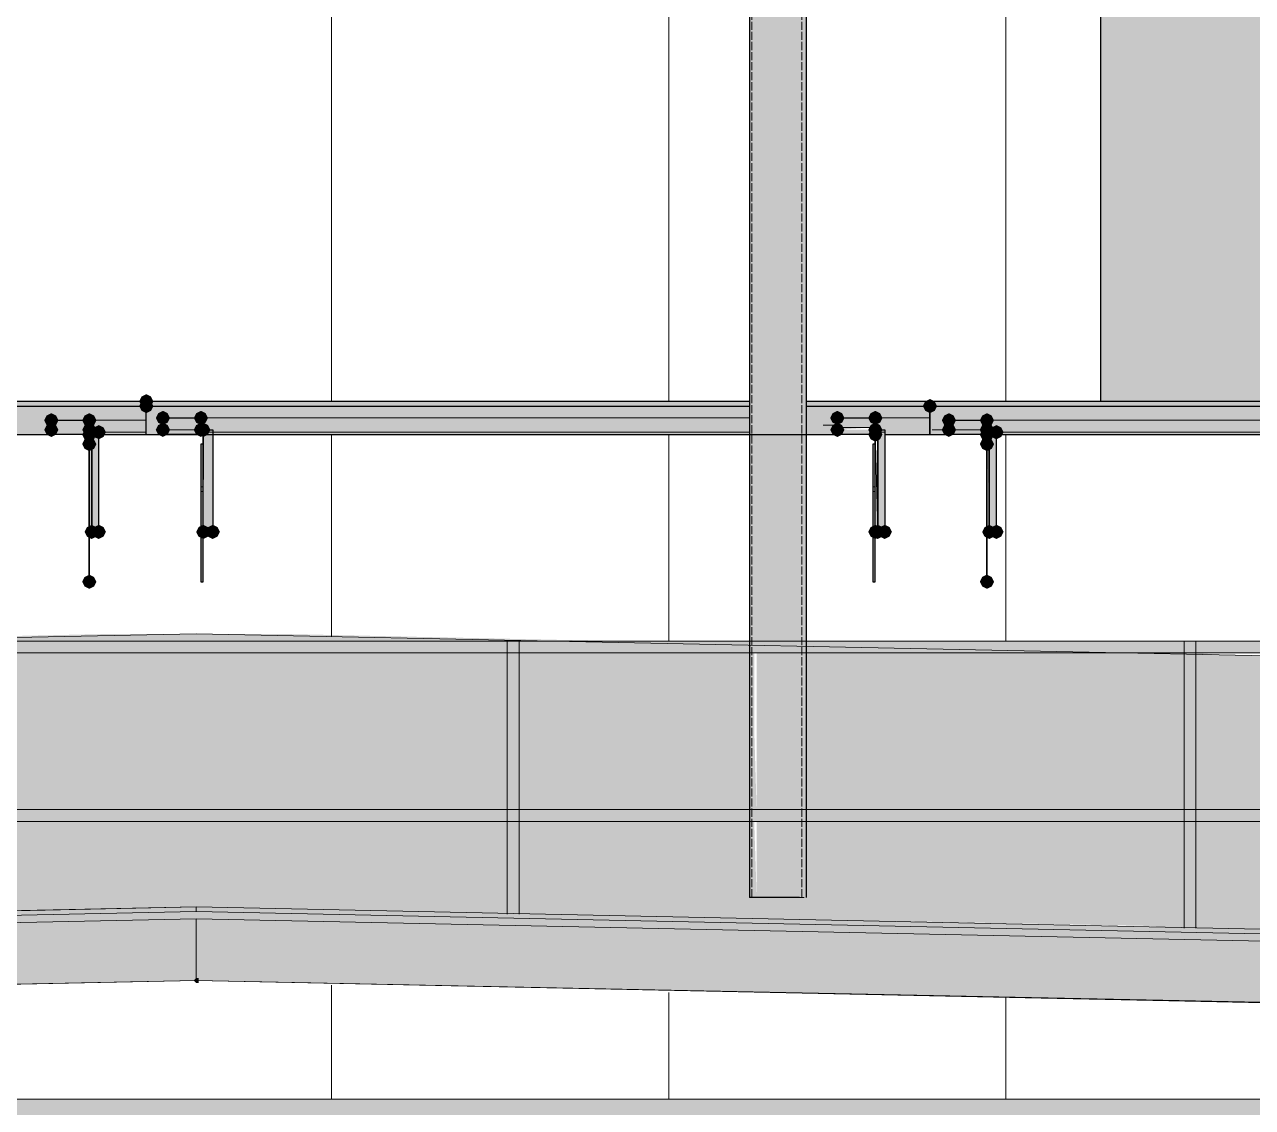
# Model space of a CAD drawing. Header units: millimetres. Extents: x -11345 to 411485, y -9810 to 73012.
# Drawn here: x 360341 to 362530, y 44452 to 46383 of the extents above; entities that cross this region are included whole.
import ezdxf

# ---------------------------------------------------------------- set-up
doc = ezdxf.new("R2010")
doc.units = ezdxf.units.MM
doc.linetypes.add('PDF_IMPORT', pattern=[1, 0.8, -0.2])
for name, color, linetype, true_color in [('PDF _Антураж', 7, 'Continuous', 0xb7c0ca), ('PDF _Крыша', 9, 'Continuous', 0x808080), ('PDF _Несущие колонны', 7, 'Continuous', 0x787878), ('PDF _Обобщенные модели', 7, 'Continuous', 0xb5bcbf), ('PDF _Ограждение', 7, 'Continuous', 0x7f7f7f)]:
    doc.layers.add(name, color=color, linetype=linetype, true_color=true_color)
for name, color, linetype in [('PDF _Крыша штриховка', 7, 'Continuous'), ('PDF _Линии', 7, 'Continuous'), ('PDF _Стены наружные', 7, 'Continuous')]:
    doc.layers.add(name, color=color, linetype=linetype)

msp = doc.modelspace()

# ---------------------------------------------------------------- hatches: boundary and pattern name
at = {"layer": 'PDF _Антураж', "transparency": 33554687}
h = msp.add_hatch(color=256, dxfattribs=at)
h.paths.add_polyline_path([(374489.17319, 44962.11501), (374489.17319, 44780.09436), (374645.79561, 44784.3274), (375678.65697, 44805.49259), (375678.65697, 44962.11501)])
h.paths.add_polyline_path([(375108.0434, 44447.37755), (375111.42983, 44437.21826), (375119.8959, 44411.82003), (375128.36198, 44411.82003), (375200.32363, 44437.21826), (375179.15844, 44500.71383), (375162.22629, 44551.51029), (375154.10641, 44579.92987), (375154.17907, 44579.95479), (375179.15844, 44509.17991), (375179.15844, 44500.71383), (375200.32363, 44441.4513), (375200.32363, 44437.21826), (375208.78971, 44441.4513), (375390.81036, 44500.71383), (375403.50947, 44504.94687), (375573.80326, 44563.77563), (375619.39443, 44559.97637), (375818.34723, 44564.20941), (375903.008, 44564.20941), (379196.31183, 44610.77283), (379196.31183, 44636.17106), (379217.47702, 44640.4041), (379217.47702, 44610.77283), (379462.99325, 44615.00587), (379547.65402, 44615.00587), (380402.72776, 44627.70498), (380402.72776, 44750.46309), (380144.51242, 44746.23006), (375936.87231, 44686.96752), (375903.008, 44675.67942), (375938.34467, 44687.7037), (375936.87231, 44686.96752), (376072.32953, 44691.20056), (376935.86936, 44703.89967), (380492.6003, 44752.22482), (380423.89295, 44750.46309), (380423.89295, 44627.70498), (380669.40918, 44631.93802), (380754.06995, 44631.93802), (381609.14369, 44644.63714), (381609.14369, 44890.15336), (380423.89295, 44890.15336), (380423.89295, 44771.62829), (380864.12894, 44780.09436), (381100.35313, 44782.77873), (380423.89295, 44771.62829), (380423.89295, 44767.39525), (380402.72776, 44767.39525), (380402.72776, 44771.62829), (380186.84281, 44767.39525), (376000.36788, 44708.13271), (375992.87866, 44706.26041), (376804.64517, 44982.48651), (376804.64517, 44907.08551), (377989.8959, 44907.08551), (377989.8959, 45042.54274), (376995.13189, 45025.61059), (376931.63632, 45025.61059), (376965.50062, 45038.3097), (376965.50062, 45042.54274), (376952.80151, 45038.3097), (376918.9372, 45025.61059), (376905.39148, 45022.22416), (376914.70416, 45025.61059), (376804.64517, 45025.61059), (376804.64517, 44988.24814), (376172.92644, 44773.2883), (376512.56552, 44890.15336), (376406.73956, 44890.15336), (376055.39738, 44754.69613), (375936.87231, 44708.13271), (375981.44879, 44708.13271), (375981.38094, 44708.10962), (375724.42669, 44705.2225), (375750.61862, 44708.13271), (375763.31773, 44712.36575), (375742.15254, 44771.62829), (375742.15254, 44784.3274), (375746.38558, 44784.3274), (375780.24989, 44797.02652), (375801.41508, 44805.49259), (375814.11419, 44809.72563), (376021.53307, 44890.15336), (375763.31773, 44890.15336), (375763.31773, 44907.08551), (376072.32953, 44907.08551), (376093.49472, 44915.55159), (376368.64222, 45021.37755), (376783.47997, 45177.99997), (376783.47997, 45186.46604), (375763.31773, 45186.46604), (375763.31773, 45207.63124), (376863.9077, 45207.63124), (376876.60682, 45216.09731), (376885.07289, 45216.09731), (377041.69531, 45275.35985), (377041.69531, 45296.52504), (377045.92835, 45321.92327), (375924.17319, 45296.52504), (375771.78381, 45296.52504), (375771.78381, 45216.09731), (375725.22039, 45216.09731), (375716.75431, 45207.63124), (375712.52127, 45203.3982), (375712.52127, 44983.2802), (375754.85166, 44983.2802), (375754.85166, 45021.37755), (375771.78381, 45021.37755), (375771.78381, 44915.55159), (375712.52127, 44915.55159), (375712.52127, 44705.08873), (375691.35608, 44704.85092), (375691.35608, 44797.02652), (375107.19679, 44784.3274), (375086.6541, 44784.3274), (375691.35608, 44797.02652), (375691.35608, 44805.49259), (375352.71301, 44797.02652), (370256.84035, 44690.79741), (370852.99325, 44703.89967), (370852.99325, 44962.11501), (369832.83101, 44962.11501), (369832.83101, 44843.58994), (369731.23809, 44843.58994), (369731.23809, 44962.11501), (369663.50947, 44962.11501), (369663.50947, 44686.96752), (369646.57732, 44686.96752), (369646.57732, 44962.11501), (368457.09354, 44962.11501), (368457.09354, 44686.96752), (368440.16139, 44686.96752), (368440.16139, 44962.11501), (367817.90475, 44962.11501), (367817.90475, 44847.82298), (367813.67172, 44843.58994), (367716.31183, 44843.58994), (367712.07879, 44847.82298), (367712.07879, 44962.11501), (367250.67761, 44962.11501), (367250.67761, 44686.96752), (367233.74546, 44686.96752), (367233.74546, 44962.11501), (366044.26169, 44962.11501), (366044.26169, 44696.58484), (361201.66582, 44797.89438), (361201.66582, 44962.11501), (360016.41508, 44962.11501), (360016.41508, 44797.02652), (360059.65254, 44797.02652), (358905.52933, 44772.87446), (359140.17614, 44780.09436), (359995.24989, 44797.02652), (359995.24989, 44962.11501), (359610.0434, 44962.11501), (359610.0434, 44830.89082), (359605.81036, 44826.65779), (359508.45048, 44826.65779), (359508.45048, 44962.11501), (358809.99915, 44962.11501), (358809.99915, 44771.62829), (358845.97997, 44771.62829), (358014.87811, 44754.23602), (358788.83396, 44771.62829), (358788.83396, 44962.11501), (357887.19679, 44962.11501), (357887.19679, 44830.89082), (357882.96375, 44826.65779), (357785.60387, 44826.65779), (357785.60387, 44962.11501), (357612.0493, 44962.11501), (357612.0493, 44746.23006), (357632.30741, 44746.23006), (357430.02865, 44741.99702), (357430.02865, 44733.53094), (357493.52422, 44737.76398), (357781.37083, 44741.99702), (359329.54379, 44774.01241), (357430.02865, 44733.53094), (357430.02865, 44720.83183), (358014.18794, 44733.53094), (358033.23661, 44733.53094), (357430.02865, 44720.83183), (357430.02865, 44610.77283), (357980.32363, 44623.47194), (358556.27805, 44635.35672), (357430.02865, 44610.77283), (357544.32068, 44610.77283), (360647.13779, 44678.50144), (362894.88115, 44631.93802), (362963.87753, 44630.54133), (368008.39148, 44526.11206), (368122.68351, 44521.87902), (368122.68351, 44530.3451), (368126.91655, 44530.3451), (368148.08174, 44488.01472), (368152.31478, 44479.54864), (368177.71301, 44428.75218), (368181.94605, 44411.82003), (368190.41213, 44403.35395), (368198.8782, 44394.88787), (368224.27643, 44382.18876), (368232.74251, 44382.18876), (368228.50947, 44394.88787), (368228.50947, 44403.35395), (368249.67466, 44382.18876), (368266.60682, 44373.72268), (368300.47113, 44373.72268), (368317.40328, 44382.18876), (368338.56847, 44403.35395), (368342.80151, 44411.82003), (368347.03455, 44416.05307), (368351.26759, 44420.2861), (368368.19974, 44462.61649), (368372.43278, 44471.08256), (368372.43278, 44488.01472), (368393.59797, 44488.01472), (368385.13189, 44475.3156), (368385.13189, 44466.84953), (368380.89885, 44462.61649), (368380.89885, 44407.58699), (368385.13189, 44411.82003), (368410.53012, 44466.84953), (368414.76316, 44475.3156), (368418.9962, 44488.01472), (368440.16139, 44530.3451), (368448.62747, 44530.3451), (368448.62747, 44521.87902), (368469.79266, 44521.87902), (368562.9195, 44526.11206), (368946.76823, 44534.01906), (368981.9903, 44534.57814), (370169.74006, 44559.21136), (374913.68646, 44656.9331), (375348.25481, 44665.71226), (375284.9844, 44640.4041), (375259.58617, 44631.93802), (375251.12009, 44631.93802), (375246.88705, 44627.70498), (375115.66287, 44576.90852), (375090.26464, 44568.44245), (375047.93425, 44551.51029), (375035.23514, 44547.27725), (375060.63337, 44488.01472), (375064.86641, 44475.3156), (375086.0316, 44420.2861), (375086.0316, 44488.01472), (375090.26464, 44475.3156), (375098.73071, 44458.38345), (375102.96375, 44449.91737)])
h.paths.add_polyline_path([(381278.9667, 44644.63714), (380533.63504, 44633.56785), (380546.65107, 44636.17106), (381352.08902, 44645.79781)], flags=0)
h.paths.add_polyline_path([(360647.13779, 44788.56044), (366085.16075, 44674.14659), (365874.94015, 44678.50144)], flags=0)
h.paths.add_polyline_path([(368331.91655, 44511.59879), (368347.03455, 44517.64599), (368351.26759, 44517.64599), (368342.80151, 44513.41295)], flags=0)
h.paths.add_polyline_path([(368304.70416, 44509.17991), (368321.63632, 44513.41295), (368325.86936, 44514.25955), (368313.17024, 44509.17991), (368317.40328, 44509.17991), (368303.85756, 44507.48669), (368308.9372, 44509.17991)], flags=0)
h.paths.add_polyline_path([(381277.82264, 44778.83589), (380622.84576, 44767.39525), (380110.9481, 44760.39574), (380605.9136, 44767.39525), (380842.96375, 44771.62829)], flags=0)
h.paths.add_polyline_path([(375428.9077, 44689.08404), (375425.71133, 44693.8786), (375426.08568, 44694.02258), (375428.9077, 44691.20056)], flags=0)
h.paths.add_polyline_path([(375441.60682, 44699.66663), (375439.18794, 44699.06191), (375441.60682, 44699.99225)], flags=0)
h.paths.add_polyline_path([(375608.03206, 44694.09685), (375610.92835, 44691.20056), (375610.92835, 44686.96752), (375615.16139, 44682.73448), (375628.49546, 44638.28758)], flags=0)
h.paths.add_polyline_path([(375301.91655, 44631.93802), (375323.08174, 44640.4041), (375402.5688, 44670.97604), (375340.0139, 44644.63714), (375335.78086, 44644.63714)], flags=0)
h.paths.add_polyline_path([(369204.49749, 44647.20812), (375653.25874, 44784.3274), (375657.49177, 44784.3274), (375641.02996, 44778.21301), (375653.25874, 44784.3274), (375196.09059, 44771.62829), (370124.91065, 44665.80233)], flags=0)
h.paths.add_polyline_path([(375386.57732, 44504.94687), (375395.0434, 44509.17991), (375398.83085, 44509.17991)], flags=0)
h.paths.add_polyline_path([(375620.60387, 44648.26545), (375610.92835, 44670.03537), (375603.30888, 44695.4336)], flags=0)
h.paths.add_polyline_path([(375793.71864, 44644.25231), (375682.89, 44606.53979), (375670.19089, 44602.30675), (375657.49177, 44598.07371)], flags=0)
h.paths.add_polyline_path([(375541.78873, 44558.56536), (375640.55962, 44593.84068), (375636.32658, 44589.60764), (375619.39443, 44585.3746)], flags=0)
h.paths.add_polyline_path([(375792.58091, 44638.10353), (375788.71596, 44636.17106), (375729.45343, 44615.00587), (375577.25646, 44564.27354), (375575.15648, 44564.24311), (375636.32658, 44585.3746), (375644.79266, 44589.60764), (375653.25874, 44593.84068), (375657.49177, 44593.84068), (375687.12304, 44602.30675), (375699.82216, 44606.53979)], flags=0)
h.paths.add_polyline_path([(368512.12304, 44648.87017), (368838.067, 44653.10321), (369545.23491, 44667.95418), (368448.62747, 44644.63714)], flags=0)
h.paths.add_polyline_path([(375513.56847, 44699.66663), (375522.03455, 44703.89967), (375598.22924, 44729.2979), (375606.69531, 44703.89967), (375606.69531, 44699.66663), (375776.01685, 44699.66663), (375607.53423, 44695.45457), (375598.22924, 44720.83183), (375598.22924, 44729.2979), (375581.29708, 44720.83183), (375585.53012, 44716.59879), (375585.53012, 44709.44641), (375585.13737, 44709.31098), (375581.29708, 44720.83183), (375538.9667, 44708.13271)], flags=0)
h.paths.add_polyline_path([(375352.71301, 44627.70498), (375352.71301, 44631.93802), (375365.41213, 44593.84068), (375367.22629, 44587.79348)], flags=0)
h.paths.add_polyline_path([(375437.37378, 44682.73448), (375425.27938, 44679.71088), (375433.14074, 44682.73448)], flags=0)
h.paths.add_polyline_path([(369463.93417, 44674.2684), (368448.62747, 44653.10321), (369456.09059, 44674.2684)], flags=0)
h.paths.add_polyline_path([(375955.24549, 44699.21631), (375962.11376, 44703.79515), (375966.50357, 44703.89967), (375975.94651, 44706.26041)], flags=0)
h.paths.add_polyline_path([(368444.39443, 44543.04422), (368448.62747, 44547.27725), (368440.16139, 44534.57814)], flags=0)
h.paths.add_polyline_path([(375441.60682, 44686.96752), (375437.37378, 44691.20056), (375437.37378, 44695.4336), (375441.60682, 44686.96752), (375445.83986, 44678.50144), (375450.07289, 44678.50144), (375492.40328, 44695.4336), (375496.63632, 44699.66663), (375496.63632, 44695.4336), (375500.86936, 44695.4336), (375450.07289, 44678.50144), (375399.27643, 44661.56929), (375445.83986, 44678.50144), (375441.60682, 44682.73448)], flags=0)
h.paths.add_polyline_path([(375928.40623, 44691.20056), (375936.36937, 44692.79319), (375921.41251, 44687.7037)], flags=0)
h.paths.add_polyline_path([(376825.81036, 44995.97932), (376838.94737, 44999.92042), (376816.95051, 44992.43538)], flags=0)
h.paths.add_polyline_path([(366189.4733, 44685.31111), (367729.01095, 44653.10321), (367991.13371, 44647.40489)], flags=0)
h.paths.add_polyline_path([(367616.83543, 44663.68581), (367110.98735, 44674.2684), (367115.22039, 44674.2684)], flags=0)
h.paths.add_polyline_path([(375725.22039, 44805.49259), (375725.22039, 44809.72563), (375729.45343, 44805.49259)], flags=0)
h.paths.add_polyline_path([(368249.67466, 44509.17991), (368236.97555, 44513.41295), (368220.0434, 44517.64599), (368224.27643, 44517.64599), (368245.44163, 44513.41295), (368253.9077, 44509.17991), (368258.14074, 44508.12165)], flags=0)
h.paths.add_polyline_path([(360257.69826, 44801.25955), (360647.13779, 44809.72563), (360261.9313, 44801.25955), (360208.49918, 44800.14139)], flags=0)
h.paths.add_polyline_path([(368215.81036, 44416.05307), (368211.57732, 44411.82003), (368203.11124, 44416.05307), (368203.11124, 44420.2861), (368198.8782, 44420.2861), (368198.8782, 44424.51914), (368194.64517, 44420.2861), (368190.41213, 44420.2861), (368194.64517, 44437.21826), (368190.41213, 44454.15041), (368186.17909, 44466.84953), (368186.17909, 44471.08256), (368181.94605, 44479.54864), (368181.94605, 44488.01472), (368194.64517, 44488.01472), (368198.8782, 44471.08256), (368198.8782, 44462.61649), (368215.81036, 44420.2861)], flags=0)
h.paths.add_polyline_path([(357430.02865, 45233.02947), (357430.02865, 44741.99702), (357590.8841, 44746.23006), (357590.8841, 45233.02947)])
h.paths.add_polyline_path([(368122.68351, 44521.87902), (367999.9254, 44526.11206), (368114.21744, 44521.87902)])
h.paths.add_polyline_path([(379217.47702, 44754.69613), (379242.87525, 44754.69613), (380402.72776, 44771.62829), (380402.72776, 44890.15336), (379217.47702, 44890.15336)])
for color, points in [(256, [(360799.52717, 45296.52504), (360494.74841, 45296.52504), (359902.12304, 45283.82593), (361392.15254, 45283.82593)]), (256, [(361201.66582, 45262.66073), (360016.41508, 45262.66073), (360016.41508, 44983.2802), (361201.66582, 44983.2802)]), (256, [(361633.43573, 45262.66073), (361222.83101, 45262.66073), (361222.83101, 44983.2802), (361633.43573, 44983.2802)]), (256, [(362408.08174, 45262.66073), (361735.02865, 45262.66073), (361735.02865, 44983.2802), (362408.08174, 44983.2802)]), (256, [(362484.27643, 45258.4277), (362429.24694, 45262.66073), (362429.24694, 44983.2802), (363614.49767, 44983.2802), (363614.49767, 45237.2625), (362742.49177, 45254.19466), (362695.92835, 45254.19466), (362695.92835, 45148.3687), (362678.9962, 45148.3687), (362678.9962, 45063.70793), (362674.76316, 45063.70793), (362674.76316, 45254.19466)]), (256, [(362408.08174, 44962.11501), (361735.02865, 44962.11501), (361735.02865, 44830.89082), (361730.79561, 44826.65779), (361633.43573, 44826.65779), (361633.43573, 44962.11501), (361222.83101, 44962.11501), (361222.83101, 44797.02652), (362340.35313, 44775.86132), (362408.08174, 44771.62829)]), (256, [(363614.49767, 44962.11501), (362429.24694, 44962.11501), (362429.24694, 44771.62829), (363504.43868, 44750.46309), (363614.49767, 44746.23006)]), (7, [(360651.37083, 44678.50144), (360651.37083, 44682.73448), (360647.13779, 44682.73448), (360642.90475, 44678.50144), (360647.13779, 44674.2684), (360651.37083, 44674.2684)]), (7, [(360651.37083, 44678.50144), (360651.37083, 44682.73448), (360647.13779, 44682.73448), (360642.90475, 44678.50144), (360647.13779, 44674.2684), (360651.37083, 44674.2684)])]:
    msp.add_hatch(color=color, dxfattribs=at).paths.add_polyline_path(points)
at = {"layer": 'PDF _Крыша', "transparency": 33554559}
msp.add_hatch(color=256, dxfattribs=at).paths.add_polyline_path([(368156.54782, 44466.84953), (357430.02865, 44466.84953), (357430.02865, 44386.4218), (368198.8782, 44386.4218), (368190.41213, 44399.12091), (368181.94605, 44411.82003)])
at = {"layer": 'PDF _Линии', "transparency": 33554559}
for points in [[(360570.9431, 45711.3628), (360566.71006, 45719.82888), (360558.24399, 45724.06191), (360549.77791, 45719.82888), (360545.54487, 45711.3628), (360549.77791, 45702.89672), (360558.24399, 45698.66368), (360566.71006, 45702.89672)], [(360570.9431, 45702.89672), (360566.71006, 45711.3628), (360558.24399, 45715.59584), (360549.77791, 45711.3628), (360545.54487, 45702.89672), (360549.77791, 45694.43065), (360558.24399, 45690.19761), (360566.71006, 45694.43065)], [(361967.84576, 45702.89672), (361963.61272, 45711.3628), (361955.14664, 45715.59584), (361946.68056, 45711.3628), (361942.44753, 45702.89672), (361946.68056, 45694.43065), (361955.14664, 45690.19761), (361963.61272, 45694.43065)], [(361967.84576, 45702.89672), (361963.61272, 45711.3628), (361955.14664, 45715.59584), (361946.68056, 45711.3628), (361942.44753, 45702.89672), (361946.68056, 45694.43065), (361955.14664, 45690.19761), (361963.61272, 45694.43065)], [(360401.62157, 45677.49849), (360397.38853, 45685.96457), (360388.92245, 45690.19761), (360380.45638, 45685.96457), (360376.22334, 45677.49849), (360380.45638, 45669.03242), (360388.92245, 45664.79938), (360397.38853, 45669.03242)], [(360469.35018, 45677.49849), (360465.11714, 45685.96457), (360456.65107, 45690.19761), (360448.18499, 45685.96457), (360443.95195, 45677.49849), (360448.18499, 45669.03242), (360456.65107, 45664.79938), (360465.11714, 45669.03242)], [(360600.57437, 45681.73153), (360596.34133, 45690.19761), (360587.87525, 45694.43065), (360579.40918, 45690.19761), (360575.17614, 45681.73153), (360579.40918, 45673.26545), (360587.87525, 45669.03242), (360596.34133, 45673.26545)], [(360668.30298, 45681.73153), (360664.06995, 45690.19761), (360655.60387, 45694.43065), (360647.13779, 45690.19761), (360642.90475, 45681.73153), (360647.13779, 45673.26545), (360655.60387, 45669.03242), (360664.06995, 45673.26545)], [(361802.75726, 45681.73153), (361798.52422, 45690.19761), (361790.05815, 45694.43065), (361781.59207, 45690.19761), (361777.35903, 45681.73153), (361781.59207, 45673.26545), (361790.05815, 45669.03242), (361798.52422, 45673.26545)], [(361870.48587, 45681.73153), (361866.25284, 45690.19761), (361857.78676, 45694.43065), (361849.32068, 45690.19761), (361845.08764, 45681.73153), (361849.32068, 45673.26545), (361857.78676, 45669.03242), (361866.25284, 45673.26545)], [(362001.71006, 45677.49849), (361997.47702, 45685.96457), (361989.01095, 45690.19761), (361980.54487, 45685.96457), (361976.31183, 45677.49849), (361980.54487, 45669.03242), (361989.01095, 45664.79938), (361997.47702, 45669.03242)], [(362069.43868, 45677.49849), (362065.20564, 45685.96457), (362056.73956, 45690.19761), (362048.27348, 45685.96457), (362044.04045, 45677.49849), (362048.27348, 45669.03242), (362056.73956, 45664.79938), (362065.20564, 45669.03242)], [(360401.62157, 45660.56634), (360397.38853, 45669.03242), (360388.92245, 45673.26545), (360380.45638, 45669.03242), (360376.22334, 45660.56634), (360380.45638, 45652.10026), (360388.92245, 45647.86722), (360397.38853, 45652.10026)], [(360469.35018, 45660.56634), (360465.11714, 45669.03242), (360456.65107, 45673.26545), (360448.18499, 45669.03242), (360443.95195, 45660.56634), (360448.18499, 45652.10026), (360456.65107, 45647.86722), (360465.11714, 45652.10026)], [(360469.35018, 45652.10026), (360465.11714, 45660.56634), (360456.65107, 45664.79938), (360448.18499, 45660.56634), (360443.95195, 45652.10026), (360448.18499, 45643.63419), (360456.65107, 45639.40115), (360465.11714, 45643.63419)], [(360473.58322, 45656.3333), (360469.35018, 45664.79938), (360460.8841, 45669.03242), (360452.41803, 45664.79938), (360448.18499, 45656.3333), (360452.41803, 45647.86722), (360460.8841, 45643.63419), (360469.35018, 45647.86722)], [(360473.58322, 45656.3333), (360469.35018, 45664.79938), (360460.8841, 45669.03242), (360452.41803, 45664.79938), (360448.18499, 45656.3333), (360452.41803, 45647.86722), (360460.8841, 45643.63419), (360469.35018, 45647.86722)], [(360486.28233, 45656.3333), (360482.0493, 45664.79938), (360473.58322, 45669.03242), (360465.11714, 45664.79938), (360460.8841, 45656.3333), (360465.11714, 45647.86722), (360473.58322, 45643.63419), (360482.0493, 45647.86722)], [(360600.57437, 45660.56634), (360596.34133, 45669.03242), (360587.87525, 45673.26545), (360579.40918, 45669.03242), (360575.17614, 45660.56634), (360579.40918, 45652.10026), (360587.87525, 45647.86722), (360596.34133, 45652.10026)], [(360668.30298, 45660.56634), (360664.06995, 45669.03242), (360655.60387, 45673.26545), (360647.13779, 45669.03242), (360642.90475, 45660.56634), (360647.13779, 45652.10026), (360655.60387, 45647.86722), (360664.06995, 45652.10026)], [(360672.53602, 45660.56634), (360668.30298, 45669.03242), (360659.83691, 45673.26545), (360651.37083, 45669.03242), (360647.13779, 45660.56634), (360651.37083, 45652.10026), (360659.83691, 45647.86722), (360668.30298, 45652.10026)], [(360672.53602, 45660.56634), (360668.30298, 45669.03242), (360659.83691, 45673.26545), (360651.37083, 45669.03242), (360647.13779, 45660.56634), (360651.37083, 45652.10026), (360659.83691, 45647.86722), (360668.30298, 45652.10026)], [(361802.75726, 45660.56634), (361798.52422, 45669.03242), (361790.05815, 45673.26545), (361781.59207, 45669.03242), (361777.35903, 45660.56634), (361781.59207, 45652.10026), (361790.05815, 45647.86722), (361798.52422, 45652.10026)], [(361870.48587, 45660.56634), (361866.25284, 45669.03242), (361857.78676, 45673.26545), (361849.32068, 45669.03242), (361845.08764, 45660.56634), (361849.32068, 45652.10026), (361857.78676, 45647.86722), (361866.25284, 45652.10026)], [(361870.48587, 45660.56634), (361866.25284, 45669.03242), (361857.78676, 45673.26545), (361849.32068, 45669.03242), (361845.08764, 45660.56634), (361849.32068, 45652.10026), (361857.78676, 45647.86722), (361866.25284, 45652.10026)], [(361870.48587, 45660.56634), (361866.25284, 45669.03242), (361857.78676, 45673.26545), (361849.32068, 45669.03242), (361845.08764, 45660.56634), (361849.32068, 45652.10026), (361857.78676, 45647.86722), (361866.25284, 45652.10026)], [(361870.48587, 45652.10026), (361866.25284, 45660.56634), (361857.78676, 45664.79938), (361849.32068, 45660.56634), (361845.08764, 45652.10026), (361849.32068, 45643.63419), (361857.78676, 45639.40115), (361866.25284, 45643.63419)], [(362001.71006, 45660.56634), (361997.47702, 45669.03242), (361989.01095, 45673.26545), (361980.54487, 45669.03242), (361976.31183, 45660.56634), (361980.54487, 45652.10026), (361989.01095, 45647.86722), (361997.47702, 45652.10026)], [(362069.43868, 45660.56634), (362065.20564, 45669.03242), (362056.73956, 45673.26545), (362048.27348, 45669.03242), (362044.04045, 45660.56634), (362048.27348, 45652.10026), (362056.73956, 45647.86722), (362065.20564, 45652.10026)], [(362069.43868, 45652.10026), (362065.20564, 45660.56634), (362056.73956, 45664.79938), (362048.27348, 45660.56634), (362044.04045, 45652.10026), (362048.27348, 45643.63419), (362056.73956, 45639.40115), (362065.20564, 45643.63419)], [(362073.67172, 45656.3333), (362069.43868, 45664.79938), (362060.9726, 45669.03242), (362052.50652, 45664.79938), (362048.27348, 45656.3333), (362052.50652, 45647.86722), (362060.9726, 45643.63419), (362069.43868, 45647.86722)], [(362073.67172, 45656.3333), (362069.43868, 45664.79938), (362060.9726, 45669.03242), (362052.50652, 45664.79938), (362048.27348, 45656.3333), (362052.50652, 45647.86722), (362060.9726, 45643.63419), (362069.43868, 45647.86722)], [(362086.37083, 45656.3333), (362082.13779, 45664.79938), (362073.67172, 45669.03242), (362065.20564, 45664.79938), (362060.9726, 45656.3333), (362065.20564, 45647.86722), (362073.67172, 45643.63419), (362082.13779, 45647.86722)], [(360469.35018, 45635.16811), (360465.11714, 45643.63419), (360456.65107, 45647.86722), (360448.18499, 45643.63419), (360443.95195, 45635.16811), (360448.18499, 45626.70203), (360456.65107, 45622.46899), (360465.11714, 45626.70203)], [(362069.43868, 45635.16811), (362065.20564, 45643.63419), (362056.73956, 45647.86722), (362048.27348, 45643.63419), (362044.04045, 45635.16811), (362048.27348, 45626.70203), (362056.73956, 45622.46899), (362065.20564, 45626.70203)], [(360473.58322, 45478.54569), (360469.35018, 45487.01177), (360460.8841, 45491.24481), (360452.41803, 45487.01177), (360448.18499, 45478.54569), (360452.41803, 45470.07961), (360460.8841, 45465.84658), (360469.35018, 45470.07961)], [(360473.58322, 45478.54569), (360469.35018, 45487.01177), (360460.8841, 45491.24481), (360452.41803, 45487.01177), (360448.18499, 45478.54569), (360452.41803, 45470.07961), (360460.8841, 45465.84658), (360469.35018, 45470.07961)], [(360473.58322, 45478.54569), (360469.35018, 45487.01177), (360460.8841, 45491.24481), (360452.41803, 45487.01177), (360448.18499, 45478.54569), (360452.41803, 45470.07961), (360460.8841, 45465.84658), (360469.35018, 45470.07961)], [(360473.58322, 45478.54569), (360469.35018, 45487.01177), (360460.8841, 45491.24481), (360452.41803, 45487.01177), (360448.18499, 45478.54569), (360452.41803, 45470.07961), (360460.8841, 45465.84658), (360469.35018, 45470.07961)], [(360473.58322, 45478.54569), (360469.35018, 45487.01177), (360460.8841, 45491.24481), (360452.41803, 45487.01177), (360448.18499, 45478.54569), (360452.41803, 45470.07961), (360460.8841, 45465.84658), (360469.35018, 45470.07961)], [(360473.58322, 45478.54569), (360469.35018, 45487.01177), (360460.8841, 45491.24481), (360452.41803, 45487.01177), (360448.18499, 45478.54569), (360452.41803, 45470.07961), (360460.8841, 45465.84658), (360469.35018, 45470.07961)], [(360486.28233, 45478.54569), (360482.0493, 45487.01177), (360473.58322, 45491.24481), (360465.11714, 45487.01177), (360460.8841, 45478.54569), (360465.11714, 45470.07961), (360473.58322, 45465.84658), (360482.0493, 45470.07961)], [(360486.28233, 45478.54569), (360482.0493, 45487.01177), (360473.58322, 45491.24481), (360465.11714, 45487.01177), (360460.8841, 45478.54569), (360465.11714, 45470.07961), (360473.58322, 45465.84658), (360482.0493, 45470.07961)], [(360672.53602, 45478.54569), (360668.30298, 45487.01177), (360659.83691, 45491.24481), (360651.37083, 45487.01177), (360647.13779, 45478.54569), (360651.37083, 45470.07961), (360659.83691, 45465.84658), (360668.30298, 45470.07961)], [(360672.53602, 45478.54569), (360668.30298, 45487.01177), (360659.83691, 45491.24481), (360651.37083, 45487.01177), (360647.13779, 45478.54569), (360651.37083, 45470.07961), (360659.83691, 45465.84658), (360668.30298, 45470.07961)], [(360672.53602, 45478.54569), (360668.30298, 45487.01177), (360659.83691, 45491.24481), (360651.37083, 45487.01177), (360647.13779, 45478.54569), (360651.37083, 45470.07961), (360659.83691, 45465.84658), (360668.30298, 45470.07961)], [(360689.46818, 45478.54569), (360685.23514, 45487.01177), (360676.76906, 45491.24481), (360668.30298, 45487.01177), (360664.06995, 45478.54569), (360668.30298, 45470.07961), (360676.76906, 45465.84658), (360685.23514, 45470.07961)], [(361870.48587, 45478.54569), (361866.25284, 45487.01177), (361857.78676, 45491.24481), (361849.32068, 45487.01177), (361845.08764, 45478.54569), (361849.32068, 45470.07961), (361857.78676, 45465.84658), (361866.25284, 45470.07961)], [(361874.71891, 45478.54569), (361870.48587, 45487.01177), (361862.0198, 45491.24481), (361853.55372, 45487.01177), (361849.32068, 45478.54569), (361853.55372, 45470.07961), (361862.0198, 45465.84658), (361870.48587, 45470.07961)], [(361874.71891, 45478.54569), (361870.48587, 45487.01177), (361862.0198, 45491.24481), (361853.55372, 45487.01177), (361849.32068, 45478.54569), (361853.55372, 45470.07961), (361862.0198, 45465.84658), (361870.48587, 45470.07961)], [(361887.41803, 45478.54569), (361883.18499, 45487.01177), (361874.71891, 45491.24481), (361866.25284, 45487.01177), (361862.0198, 45478.54569), (361866.25284, 45470.07961), (361874.71891, 45465.84658), (361883.18499, 45470.07961)], [(362073.67172, 45478.54569), (362069.43868, 45487.01177), (362060.9726, 45491.24481), (362052.50652, 45487.01177), (362048.27348, 45478.54569), (362052.50652, 45470.07961), (362060.9726, 45465.84658), (362069.43868, 45470.07961)], [(362073.67172, 45478.54569), (362069.43868, 45487.01177), (362060.9726, 45491.24481), (362052.50652, 45487.01177), (362048.27348, 45478.54569), (362052.50652, 45470.07961), (362060.9726, 45465.84658), (362069.43868, 45470.07961)], [(362073.67172, 45478.54569), (362069.43868, 45487.01177), (362060.9726, 45491.24481), (362052.50652, 45487.01177), (362048.27348, 45478.54569), (362052.50652, 45470.07961), (362060.9726, 45465.84658), (362069.43868, 45470.07961)], [(362073.67172, 45478.54569), (362069.43868, 45487.01177), (362060.9726, 45491.24481), (362052.50652, 45487.01177), (362048.27348, 45478.54569), (362052.50652, 45470.07961), (362060.9726, 45465.84658), (362069.43868, 45470.07961)], [(362073.67172, 45478.54569), (362069.43868, 45487.01177), (362060.9726, 45491.24481), (362052.50652, 45487.01177), (362048.27348, 45478.54569), (362052.50652, 45470.07961), (362060.9726, 45465.84658), (362069.43868, 45470.07961)], [(362073.67172, 45478.54569), (362069.43868, 45487.01177), (362060.9726, 45491.24481), (362052.50652, 45487.01177), (362048.27348, 45478.54569), (362052.50652, 45470.07961), (362060.9726, 45465.84658), (362069.43868, 45470.07961)], [(362086.37083, 45478.54569), (362082.13779, 45487.01177), (362073.67172, 45491.24481), (362065.20564, 45487.01177), (362060.9726, 45478.54569), (362065.20564, 45470.07961), (362073.67172, 45465.84658), (362082.13779, 45470.07961)], [(362086.37083, 45478.54569), (362082.13779, 45487.01177), (362073.67172, 45491.24481), (362065.20564, 45487.01177), (362060.9726, 45478.54569), (362065.20564, 45470.07961), (362073.67172, 45465.84658), (362082.13779, 45470.07961)], [(360469.35018, 45389.65189), (360465.11714, 45398.11796), (360456.65107, 45402.351), (360448.18499, 45398.11796), (360443.95195, 45389.65189), (360448.18499, 45381.18581), (360456.65107, 45376.95277), (360465.11714, 45381.18581)], [(362069.43868, 45389.65189), (362065.20564, 45398.11796), (362056.73956, 45402.351), (362048.27348, 45398.11796), (362044.04045, 45389.65189), (362048.27348, 45381.18581), (362056.73956, 45376.95277), (362065.20564, 45381.18581)]]:
    msp.add_hatch(color=256, dxfattribs=at).paths.add_polyline_path(points)
at = {"layer": 'PDF _Несущие колонны', "transparency": 33554559}
for points in [[(361735.02865, 47082.86722), (361633.43573, 47082.86722), (361633.43573, 45283.82593), (361735.02865, 45283.82593)], [(361735.02865, 44962.11501), (361646.13484, 44962.11501), (361646.13484, 44830.89082), (361641.9018, 44962.11501), (361633.43573, 44962.11501), (361633.43573, 44826.65779), (361730.79561, 44826.65779), (361735.02865, 44830.89082)]]:
    msp.add_hatch(color=256, dxfattribs=at).paths.add_polyline_path(points)
h = msp.add_hatch(color=256, dxfattribs=at)
h.paths.add_polyline_path([(361633.43573, 45262.66073), (361633.43573, 44983.2802), (361646.13484, 44983.2802), (361641.9018, 45127.20351), (361641.9018, 45262.66073)])
h.paths.add_polyline_path([(361735.02865, 45262.66073), (361646.13484, 45262.66073), (361646.13484, 44983.2802), (361735.02865, 44983.2802)])
at = {"layer": 'PDF _Обобщенные модели', "true_color": 0x7f7f7f, "transparency": 33554559}
h = msp.add_hatch(color=8, dxfattribs=at)
h.paths.add_polyline_path([(360659.83691, 45656.3333), (360659.83691, 45660.56634), (360667.09354, 45658.14746)])
h.paths.add_polyline_path([(360676.76906, 45478.54569), (360676.76906, 45652.10026), (361633.43573, 45652.10026), (361633.43573, 45711.3628), (359610.0434, 45711.3628), (359610.0434, 45652.10026), (360456.65107, 45652.10026), (360456.65107, 45478.54569), (360473.58322, 45478.54569), (360473.58322, 45652.10026), (360659.83691, 45652.10026), (360659.83691, 45635.16811), (360655.60387, 45635.16811), (360655.60387, 45389.65189), (360659.83691, 45389.65189), (360659.83691, 45478.54569)], flags=0)
h = msp.add_hatch(color=8, dxfattribs=at)
h.paths.add_polyline_path([(361790.05815, 45660.56634), (361849.32068, 45664.79938), (361857.78676, 45664.79938), (361857.78676, 45660.56634)])
h.paths.add_polyline_path([(363258.92245, 45660.56634), (363250.45638, 45660.56634), (363258.92245, 45664.79938)], flags=0)
h.paths.add_polyline_path([(361874.71891, 45478.54569), (361874.71891, 45652.10026), (362056.73956, 45652.10026), (362056.73956, 45656.3333), (362060.9726, 45482.77873), (362060.9726, 45478.54569), (362073.67172, 45478.54569), (362073.67172, 45652.10026), (363258.92245, 45652.10026), (363258.92245, 45635.16811), (363254.68941, 45635.16811), (363254.68941, 45389.65189), (363258.92245, 45389.65189), (363258.92245, 45478.54569), (363275.85461, 45478.54569), (363275.85461, 45652.10026), (363356.28233, 45652.10026), (363356.28233, 45711.3628), (361735.02865, 45711.3628), (361735.02865, 45652.10026), (361857.78676, 45652.10026), (361857.78676, 45635.16811), (361853.55372, 45635.16811), (361853.55372, 45389.65189), (361857.78676, 45389.65189), (361857.78676, 45482.77873), (361862.0198, 45482.77873), (361857.78676, 45656.3333), (361862.0198, 45660.56634), (361868.36936, 45658.44982), (361862.0198, 45656.3333), (361862.0198, 45482.77873), (361862.0198, 45478.54569)], flags=0)
h.paths.add_polyline_path([(362060.9726, 45478.54569), (362056.73956, 45482.77873), (362056.73956, 45478.54569)])
at = {"layer": 'PDF _Ограждение', "true_color": 0xa0a8af, "transparency": 33554559}
h = msp.add_hatch(color=253, dxfattribs=at)
h.paths.add_polyline_path([(357612.0493, 44983.2802), (357612.0493, 45262.66073), (358788.83396, 45262.66073), (358788.83396, 44983.2802)])
h.paths.add_polyline_path([(358809.99915, 44983.2802), (358809.99915, 45262.66073), (359995.24989, 45262.66073), (359995.24989, 44983.2802)], flags=0)
h.paths.add_polyline_path([(361222.83101, 44983.2802), (361222.83101, 45262.66073), (362408.08174, 45262.66073), (362408.08174, 44983.2802)], flags=0)
h.paths.add_polyline_path([(363635.66287, 44983.2802), (363635.66287, 45262.66073), (364820.9136, 45262.66073), (364820.9136, 44983.2802)], flags=0)
h.paths.add_polyline_path([(363614.49767, 44983.2802), (362429.24694, 44983.2802), (362429.24694, 45262.66073), (363614.49767, 45262.66073)], flags=0)
h.paths.add_polyline_path([(366044.26169, 44983.2802), (366044.26169, 45262.66073), (367233.74546, 45262.66073), (367233.74546, 44983.2802)], flags=0)
h.paths.add_polyline_path([(367250.67761, 44983.2802), (367250.67761, 45262.66073), (368440.16139, 45262.66073), (368440.16139, 44983.2802)], flags=0)
h.paths.add_polyline_path([(368457.09354, 44983.2802), (368457.09354, 45262.66073), (369646.57732, 45262.66073), (369646.57732, 44983.2802)], flags=0)
h.paths.add_polyline_path([(369663.50947, 44983.2802), (369663.50947, 45262.66073), (370852.99325, 45262.66073), (370852.99325, 44983.2802)], flags=0)
h.paths.add_polyline_path([(366027.32953, 44983.2802), (364837.84576, 44983.2802), (364837.84576, 45262.66073), (366027.32953, 45262.66073)], flags=0)
h.paths.add_polyline_path([(374489.17319, 45262.66073), (375678.65697, 45262.66073), (375678.65697, 44983.2802), (374489.17319, 44983.2802)], flags=0)
h.paths.add_polyline_path([(373282.75726, 44983.2802), (373282.75726, 45262.66073), (374472.24104, 45262.66073), (374472.24104, 44983.2802)], flags=0)
h.paths.add_polyline_path([(372076.34133, 44983.2802), (372076.34133, 45262.66073), (373265.82511, 45262.66073), (373265.82511, 44983.2802)], flags=0)
h.paths.add_polyline_path([(372059.40918, 44983.2802), (370869.9254, 44983.2802), (370869.9254, 45262.66073), (372059.40918, 45262.66073)], flags=0)
h.paths.add_polyline_path([(360016.41508, 44983.2802), (360016.41508, 45262.66073), (361201.66582, 45262.66073), (361201.66582, 44983.2802)], flags=0)
h.paths.add_polyline_path([(357612.0493, 44962.11501), (358788.83396, 44962.11501), (358788.83396, 44771.62829), (358809.99915, 44771.62829), (358809.99915, 44962.11501), (359995.24989, 44962.11501), (359995.24989, 44797.02652), (360016.41508, 44797.02652), (360016.41508, 44962.11501), (361201.66582, 44962.11501), (361201.66582, 44797.02652), (361222.83101, 44797.02652), (361222.83101, 44962.11501), (362408.08174, 44962.11501), (362408.08174, 44771.62829), (362429.24694, 44771.62829), (362429.24694, 44962.11501), (363614.49767, 44962.11501), (363614.49767, 44746.23006), (363635.66287, 44746.23006), (363635.66287, 44962.11501), (364820.9136, 44962.11501), (364820.9136, 44720.83183), (364837.84576, 44720.83183), (364837.84576, 44962.11501), (366027.32953, 44962.11501), (366027.32953, 44699.66663), (366044.26169, 44695.4336), (366044.26169, 44962.11501), (367233.74546, 44962.11501), (367233.74546, 44686.96752), (367250.67761, 44686.96752), (367250.67761, 44962.11501), (368440.16139, 44962.11501), (368440.16139, 44686.96752), (368457.09354, 44686.96752), (368457.09354, 44962.11501), (369646.57732, 44962.11501), (369646.57732, 44686.96752), (369663.50947, 44686.96752), (369663.50947, 44962.11501), (370852.99325, 44962.11501), (370852.99325, 44703.89967), (370869.9254, 44703.89967), (370869.9254, 44962.11501), (372059.40918, 44962.11501), (372059.40918, 44729.2979), (372076.34133, 44729.2979), (372076.34133, 44962.11501), (373265.82511, 44962.11501), (373265.82511, 44754.69613), (373282.75726, 44754.69613), (373282.75726, 44962.11501), (374472.24104, 44962.11501), (374472.24104, 44780.09436), (374489.17319, 44780.09436), (374489.17319, 44962.11501), (375678.65697, 44962.11501), (375678.65697, 44805.49259), (375691.35608, 44805.49259), (375691.35608, 44703.89967), (375712.52127, 44703.89967), (375712.52127, 44915.55159), (375754.85166, 44915.55159), (375754.85166, 44936.71678), (375712.52127, 44936.71678), (375712.52127, 44962.11501), (375754.85166, 44962.11501), (375754.85166, 44983.2802), (375712.52127, 44983.2802), (375712.52127, 45203.3982), (375716.75431, 45207.63124), (375720.98735, 45211.86427), (375725.22039, 45216.09731), (375754.85166, 45216.09731), (375754.85166, 45237.2625), (375720.98735, 45237.2625), (375712.52127, 45233.02947), (375704.0552, 45224.56339), (375699.82216, 45216.09731), (375695.58912, 45216.09731), (375695.58912, 45262.66073), (375754.85166, 45262.66073), (375754.85166, 45283.82593), (357590.8841, 45283.82593), (357590.8841, 44746.23006), (357612.0493, 44746.23006)], flags=0)
at = {"layer": 'PDF _Стены наружные', "true_color": 0xb6c1cb, "transparency": 33554687}
msp.add_hatch(color=9, dxfattribs=at).paths.add_polyline_path([(363457.87525, 48069.16516), (362259.9254, 48069.16516), (362259.9254, 45711.3628), (363356.28233, 45711.3628), (363356.28233, 45685.96457), (363457.87525, 45685.96457)])

# ---------------------------------------------------------------- linework, layer by layer
at = {"layer": 'PDF _Антураж', "color": 7, "lineweight": 18, "ltscale": 11.897969}
msp.add_lwpolyline([(377041.69531, 45275.35985), (377045.92835, 45321.92327), (368287.77201, 45139.90262), (360647.13779, 45296.52504), (353764.21744, 45156.83478)], dxfattribs=at)
at = {"layer": 'PDF _Антураж', "color": 7, "lineweight": 18, "ltscale": 35.101398}
msp.add_lwpolyline([(360647.13779, 44801.25955), (353171.59207, 44644.63714), (360647.13779, 44809.72563), (353171.59207, 44653.10321), (353171.59207, 44644.63714)], dxfattribs=at)
at = {"layer": 'PDF _Антураж', "color": 7, "lineweight": 18}
for points in [[(368122.68351, 44653.10321), (368122.68351, 44644.63714), (360647.13779, 44801.25955), (360647.13779, 44809.72563), (368122.68351, 44653.10321), (368122.68351, 44526.11206), (368122.68351, 44521.87902), (360647.13779, 44678.50144), (360647.13779, 44788.56044)], [(368122.68351, 44631.93802), (368122.68351, 44636.17106), (368122.68351, 44640.4041), (368122.68351, 44644.63714), (368122.68351, 44648.87017), (368122.68351, 44526.11206), (360647.13779, 44678.50144), (360647.13779, 44788.56044), (368122.68351, 44631.93802), (368122.68351, 44644.63714)]]:
    msp.add_lwpolyline(points, dxfattribs=at)
at = {"layer": 'PDF _Антураж', "color": 7, "lineweight": 18, "ltscale": 35.100504}
msp.add_lwpolyline([(360647.13779, 44788.56044), (353171.59207, 44631.93802), (353171.59207, 44636.17106)], dxfattribs=at)
msp.add_lwpolyline([(353171.59207, 44521.87902), (353171.59207, 44526.11206), (360647.13779, 44678.50144)], close=True, dxfattribs=at)
at = {"layer": 'PDF _Крыша', "color": 7, "lineweight": 9, "ltscale": 107.268977}
msp.add_lwpolyline([(352388.47997, 44466.84953), (375064.86641, 44466.84953)], dxfattribs=at)
at = {"layer": 'PDF _Крыша штриховка', "lineweight": 9}
for points in [[(362090.60387, 45711.3628), (362090.60387, 47362.24776)], [(360888.42098, 45711.3628), (360888.42098, 47082.86722)], [(361489.51242, 45711.3628), (361489.51242, 47082.86722)], [(360888.42098, 45292.292), (360888.42098, 45652.10026)], [(361489.51242, 45283.82593), (361489.51242, 45652.10026)], [(362090.60387, 45283.82593), (362090.60387, 45652.10026)], [(360888.42098, 44466.84953), (360888.42098, 44670.03537)], [(361489.51242, 44466.84953), (361489.51242, 44657.33625)], [(362090.60387, 44466.84953), (362090.60387, 44648.87017)]]:
    msp.add_lwpolyline(points, dxfattribs=at)
at = {"layer": 'PDF _Линии', "lineweight": 30}
for points in [[(362259.9254, 45711.3628), (362259.9254, 48069.16516), (363457.87525, 48069.16516), (363457.87525, 45685.96457)], [(359610.0434, 45702.89672), (360558.24399, 45702.89672), (360558.24399, 45707.12976), (360558.24399, 45711.3628), (359610.0434, 45711.3628)], [(360473.58322, 45652.10026), (360558.24399, 45652.10026), (360558.24399, 45660.56634), (360558.24399, 45669.03242), (360558.24399, 45702.89672), (361633.43573, 45702.89672)], [(361633.43573, 45711.3628), (360558.24399, 45711.3628)], [(361874.71891, 45652.10026), (361955.14664, 45652.10026), (361955.14664, 45660.56634), (361955.14664, 45669.03242), (361955.14664, 45702.89672), (361955.14664, 45707.12976), (361955.14664, 45711.3628), (361735.02865, 45711.3628)], [(361735.02865, 45702.89672), (361955.14664, 45702.89672), (361955.14664, 45669.03242), (361955.14664, 45660.56634), (361955.14664, 45652.10026), (361989.01095, 45652.10026)], [(360456.65107, 45660.56634), (360456.65107, 45652.10026)], [(360655.60387, 45660.56634), (360655.60387, 45660.56634)], [(360655.60387, 45660.56634), (360655.60387, 45652.10026)], [(360659.83691, 45635.16811), (360655.60387, 45635.16811), (360655.60387, 45558.97342), (360655.60387, 45550.50734), (360655.60387, 45389.65189), (360659.83691, 45389.65189), (360659.83691, 45550.50734), (360659.83691, 45558.97342), (360659.83691, 45575.90557), (360659.83691, 45660.56634)], [(360659.83691, 45482.77873), (360659.83691, 45478.54569), (360659.83691, 45482.77873), (360659.83691, 45656.3333), (360659.83691, 45660.56634), (360659.83691, 45571.67253)], [(361857.78676, 45635.16811), (361853.55372, 45635.16811), (361853.55372, 45558.97342), (361853.55372, 45550.50734), (361853.55372, 45389.65189), (361857.78676, 45389.65189), (361857.78676, 45550.50734), (361857.78676, 45558.97342), (361857.78676, 45575.90557), (361857.78676, 45660.56634)], [(361857.78676, 45660.56634), (361857.78676, 45660.56634)], [(361857.78676, 45571.67253), (361857.78676, 45660.56634), (361857.78676, 45652.10026)], [(361862.0198, 45660.56634), (361874.71891, 45660.56634), (361874.71891, 45656.3333), (361874.71891, 45482.77873), (361862.0198, 45482.77873), (361862.0198, 45656.3333), (361862.0198, 45660.56634), (361862.0198, 45656.3333), (361862.0198, 45482.77873), (361862.0198, 45478.54569), (361862.0198, 45482.77873)], [(362056.73956, 45660.56634), (362056.73956, 45652.10026)], [(360456.65107, 45656.3333), (360456.65107, 45656.3333)], [(360473.58322, 45478.54569), (360460.8841, 45478.54569), (360473.58322, 45478.54569), (360473.58322, 45656.3333), (360460.8841, 45656.3333), (360460.8841, 45478.54569), (360460.8841, 45656.3333), (360456.65107, 45656.3333), (360456.65107, 45571.67253)], [(360456.65107, 45635.16811), (360456.65107, 45554.74038), (360456.65107, 45575.90557), (360456.65107, 45656.3333), (360460.8841, 45656.3333)], [(360460.8841, 45656.3333), (360460.8841, 45656.3333)], [(362056.73956, 45656.3333), (362056.73956, 45656.3333)], [(362073.67172, 45478.54569), (362060.9726, 45478.54569), (362073.67172, 45478.54569), (362073.67172, 45656.3333), (362060.9726, 45656.3333), (362060.9726, 45478.54569), (362060.9726, 45656.3333), (362056.73956, 45656.3333), (362056.73956, 45571.67253)], [(362056.73956, 45635.16811), (362056.73956, 45554.74038), (362056.73956, 45575.90557), (362056.73956, 45656.3333), (362060.9726, 45656.3333)], [(362060.9726, 45656.3333), (362060.9726, 45656.3333)], [(362073.67172, 45652.10026), (363191.19384, 45652.10026)], [(360460.8841, 45482.77873), (360460.8841, 45482.77873)], [(360659.83691, 45482.77873), (360659.83691, 45482.77873)], [(360659.83691, 45482.77873), (360659.83691, 45478.54569), (360659.83691, 45482.77873)], [(360676.76906, 45482.77873), (360676.76906, 45478.54569), (360659.83691, 45478.54569)], [(361862.0198, 45482.77873), (361862.0198, 45482.77873)], [(361874.71891, 45482.77873), (361874.71891, 45478.54569), (361862.0198, 45478.54569)], [(362060.9726, 45482.77873), (362060.9726, 45482.77873)], [(360456.65107, 45478.54569), (360460.8841, 45478.54569)], [(360460.8841, 45478.54569), (360460.8841, 45478.54569)], [(360659.83691, 45478.54569), (360659.83691, 45478.54569)], [(361862.0198, 45478.54569), (361862.0198, 45478.54569)], [(362056.73956, 45478.54569), (362060.9726, 45478.54569)], [(362060.9726, 45478.54569), (362060.9726, 45478.54569)], [(361722.32953, 44826.65779), (361646.13484, 44826.65779), (361633.43573, 44826.65779)]]:
    msp.add_lwpolyline(points, dxfattribs=at)
at = {"layer": 'PDF _Линии', "lineweight": 30, "ltscale": 17.991048}
for points in [[(361633.43573, 47082.86722), (361633.43573, 44826.65779)], [(361735.02865, 44826.65779), (361735.02865, 47082.86722)]]:
    msp.add_lwpolyline(points, dxfattribs=at)
at = {"layer": 'PDF _Линии', "lineweight": 30}
for points in [[(363356.28233, 45702.89672), (363356.28233, 45707.12976), (363356.28233, 45711.3628), (361955.14664, 45711.3628), (361955.14664, 45707.12976), (361955.14664, 45702.89672)], [(360655.60387, 45681.73153), (360655.60387, 45660.56634), (360655.60387, 45652.10026), (360587.87525, 45652.10026), (360587.87525, 45660.56634), (360587.87525, 45681.73153)], [(361857.78676, 45681.73153), (361857.78676, 45660.56634), (361857.78676, 45652.10026), (361790.05815, 45652.10026), (361790.05815, 45660.56634), (361790.05815, 45681.73153)], [(360456.65107, 45677.49849), (360456.65107, 45660.56634), (360456.65107, 45652.10026), (360388.92245, 45652.10026), (360388.92245, 45660.56634), (360388.92245, 45677.49849)], [(360659.83691, 45660.56634), (360676.76906, 45660.56634), (360676.76906, 45656.3333), (360676.76906, 45482.77873), (360659.83691, 45482.77873), (360659.83691, 45656.3333)], [(362056.73956, 45677.49849), (362056.73956, 45660.56634), (362056.73956, 45652.10026), (361989.01095, 45652.10026), (361989.01095, 45660.56634), (361989.01095, 45677.49849)], [(360456.65107, 45389.65189), (360456.65107, 45550.50734), (360456.65107, 45554.74038), (360456.65107, 45550.50734)], [(362056.73956, 45389.65189), (362056.73956, 45550.50734), (362056.73956, 45554.74038), (362056.73956, 45550.50734)], [(361857.78676, 45478.54569), (361857.78676, 45482.77873)]]:
    msp.add_lwpolyline(points, close=True, dxfattribs=at)
at = {"layer": 'PDF _Линии', "lineweight": 30, "ltscale": 7.789065}
msp.add_lwpolyline([(359157.10829, 45652.10026), (360388.92245, 45652.10026)], dxfattribs=at)
at = {"layer": 'PDF _Линии', "lineweight": 30, "ltscale": 9.567004}
msp.add_lwpolyline([(360558.24399, 45652.10026), (361790.05815, 45652.10026)], dxfattribs=at)
at = {"layer": 'PDF _Несущие колонны', "color": 7, "linetype": 'PDF_IMPORT', "lineweight": 18, "ltscale": 17.991048}
for points in [[(361637.66877, 44826.65779), (361637.66877, 47082.86722)], [(361726.56257, 44826.65779), (361726.56257, 47082.86722)]]:
    msp.add_lwpolyline(points, dxfattribs=at)
at = {"layer": 'PDF _Несущие колонны', "lineweight": 0}
msp.add_lwpolyline([(361735.02865, 45262.66073), (361735.02865, 45262.66073), (361735.02865, 45262.66073)], close=True, dxfattribs=at)
at = {"layer": 'PDF _Несущие колонны', "color": 7, "lineweight": 18}
msp.add_lwpolyline([(361722.32953, 44826.65779), (361730.79561, 44826.65779)], dxfattribs=at)
at = {"layer": 'PDF _Обобщенные модели', "color": 7, "lineweight": 9}
for points in [[(359610.0434, 45702.89672), (360558.24399, 45702.89672), (361633.43573, 45702.89672)], [(361735.02865, 45702.89672), (361955.14664, 45702.89672), (363356.28233, 45702.89672)], [(360587.87525, 45681.73153), (360655.60387, 45681.73153)], [(361790.05815, 45681.73153), (361857.78676, 45681.73153)], [(360388.92245, 45677.49849), (360456.65107, 45677.49849)], [(360655.60387, 45660.56634), (360655.60387, 45660.56634)], [(360659.83691, 45660.56634), (360659.83691, 45660.56634)], [(360659.83691, 45660.56634), (360659.83691, 45660.56634)], [(360659.83691, 45660.56634), (360659.83691, 45575.90557)], [(361857.78676, 45660.56634), (361857.78676, 45660.56634)], [(361857.78676, 45660.56634), (361857.78676, 45660.56634)], [(361857.78676, 45660.56634), (361857.78676, 45575.90557)], [(361862.0198, 45660.56634), (361862.0198, 45660.56634)], [(361989.01095, 45677.49849), (362056.73956, 45677.49849)], [(360456.65107, 45575.90557), (360456.65107, 45656.3333), (360460.8841, 45656.3333), (360473.58322, 45656.3333)], [(360456.65107, 45656.3333), (360456.65107, 45656.3333)], [(360456.65107, 45647.86722), (360456.65107, 45647.86722)], [(360460.8841, 45656.3333), (360460.8841, 45656.3333)], [(360655.60387, 45652.10026), (360655.60387, 45652.10026)], [(360676.76906, 45656.3333), (360659.83691, 45656.3333)], [(361857.78676, 45652.10026), (361857.78676, 45652.10026)], [(361874.71891, 45656.3333), (361862.0198, 45656.3333)], [(362056.73956, 45575.90557), (362056.73956, 45656.3333), (362060.9726, 45656.3333), (362073.67172, 45656.3333)], [(362056.73956, 45656.3333), (362056.73956, 45656.3333)], [(362056.73956, 45647.86722), (362056.73956, 45647.86722)], [(362060.9726, 45656.3333), (362060.9726, 45656.3333)], [(360456.65107, 45554.74038), (360456.65107, 45554.74038)], [(360456.65107, 45550.50734), (360456.65107, 45550.50734)], [(360659.83691, 45558.97342), (360655.60387, 45558.97342)], [(360655.60387, 45550.50734), (360659.83691, 45550.50734)], [(361857.78676, 45558.97342), (361853.55372, 45558.97342)], [(361853.55372, 45550.50734), (361857.78676, 45550.50734)], [(362056.73956, 45554.74038), (362056.73956, 45554.74038)], [(362056.73956, 45550.50734), (362056.73956, 45550.50734)], [(360659.83691, 45482.77873), (360659.83691, 45478.54569), (360676.76906, 45478.54569)], [(361857.78676, 45478.54569), (361857.78676, 45482.77873)], [(360456.65107, 45478.54569), (360460.8841, 45478.54569), (360473.58322, 45478.54569)], [(360460.8841, 45478.54569), (360460.8841, 45478.54569)], [(360659.83691, 45478.54569), (360659.83691, 45478.54569)], [(361857.78676, 45478.54569), (361857.78676, 45478.54569)], [(361862.0198, 45478.54569), (361862.0198, 45478.54569)], [(361862.0198, 45478.54569), (361874.71891, 45478.54569)], [(362056.73956, 45478.54569), (362060.9726, 45478.54569), (362073.67172, 45478.54569)], [(362060.9726, 45478.54569), (362060.9726, 45478.54569)]]:
    msp.add_lwpolyline(points, dxfattribs=at)
at = {"layer": 'PDF _Обобщенные модели', "color": 8, "lineweight": 0, "true_color": 0x7f7f7f}
for points in [[(361633.43573, 45707.12976), (361633.43573, 45707.12976), (361633.43573, 45707.12976)], [(360456.65107, 45660.56634), (360456.65107, 45660.56634), (360456.65107, 45660.56634)], [(360558.24399, 45660.56634), (360558.24399, 45660.56634), (360558.24399, 45660.56634)], [(360558.24399, 45660.56634), (360558.24399, 45660.56634), (360558.24399, 45660.56634)], [(360587.87525, 45660.56634), (360655.60387, 45660.56634), (360587.87525, 45660.56634)], [(360587.87525, 45660.56634), (360587.87525, 45660.56634), (360587.87525, 45660.56634)], [(361633.43573, 45660.56634), (361633.43573, 45660.56634), (361633.43573, 45660.56634)], [(361857.78676, 45660.56634), (361857.78676, 45660.56634), (361857.78676, 45660.56634)], [(361955.14664, 45660.56634), (361955.14664, 45660.56634), (361955.14664, 45660.56634)], [(361989.01095, 45660.56634), (362056.73956, 45660.56634), (361989.01095, 45660.56634)], [(360659.83691, 45656.3333), (360659.83691, 45656.3333), (360659.83691, 45656.3333)], [(360659.83691, 45656.3333), (360659.83691, 45656.3333), (360659.83691, 45656.3333)], [(361857.78676, 45656.3333), (361857.78676, 45656.3333), (361857.78676, 45656.3333)], [(361857.78676, 45656.3333), (361857.78676, 45656.3333), (361857.78676, 45656.3333)], [(362060.9726, 45656.3333), (362060.9726, 45656.3333), (362060.9726, 45656.3333)], [(362060.9726, 45656.3333), (362060.9726, 45656.3333), (362060.9726, 45656.3333)], [(360659.83691, 45482.77873), (360659.83691, 45482.77873), (360659.83691, 45482.77873)], [(361857.78676, 45482.77873), (361857.78676, 45482.77873), (361857.78676, 45482.77873)], [(360460.8841, 45478.54569), (360460.8841, 45478.54569), (360460.8841, 45478.54569)]]:
    msp.add_lwpolyline(points, close=True, dxfattribs=at)
for points in [[(361633.43573, 45681.73153), (360587.87525, 45681.73153), (361633.43573, 45681.73153)], [(361955.14664, 45681.73153), (361790.05815, 45681.73153), (361955.14664, 45681.73153)], [(360558.24399, 45677.49849), (360388.92245, 45677.49849), (360558.24399, 45677.49849)], [(360456.65107, 45660.56634), (360456.65107, 45660.56634), (360456.65107, 45660.56634)], [(360456.65107, 45660.56634), (360456.65107, 45660.56634), (360456.65107, 45660.56634)], [(360558.24399, 45660.56634), (360558.24399, 45660.56634), (360558.24399, 45660.56634)], [(360558.24399, 45660.56634), (360558.24399, 45660.56634), (360558.24399, 45660.56634)], [(360558.24399, 45660.56634), (360558.24399, 45660.56634), (360558.24399, 45660.56634)], [(360558.24399, 45660.56634), (360558.24399, 45660.56634), (360558.24399, 45660.56634)], [(360587.87525, 45669.03242), (360583.64222, 45669.03242), (360587.87525, 45669.03242)], [(361790.05815, 45669.03242), (361764.65992, 45669.03242), (361790.05815, 45669.03242)], [(361849.32068, 45664.79938), (361790.05815, 45664.79938), (361849.32068, 45664.79938)], [(361857.78676, 45660.56634), (361857.78676, 45660.56634), (361857.78676, 45660.56634)], [(361857.78676, 45660.56634), (361857.78676, 45660.56634), (361857.78676, 45660.56634)], [(361989.01095, 45660.56634), (361959.37968, 45660.56634), (361989.01095, 45660.56634)], [(363191.19384, 45677.49849), (361989.01095, 45677.49849), (363191.19384, 45677.49849)], [(360456.65107, 45656.3333), (360456.65107, 45656.3333), (360456.65107, 45656.3333)], [(360456.65107, 45656.3333), (360456.65107, 45656.3333), (360456.65107, 45656.3333)], [(360460.8841, 45656.3333), (360473.58322, 45656.3333), (360460.8841, 45656.3333)], [(360558.24399, 45656.3333), (360460.8841, 45656.3333), (360558.24399, 45656.3333)], [(361633.43573, 45656.3333), (360672.53602, 45656.3333), (361633.43573, 45656.3333)], [(361862.0198, 45482.77873), (361857.78676, 45656.3333), (361862.0198, 45482.77873)], [(362056.73956, 45652.10026), (361989.01095, 45652.10026), (362056.73956, 45652.10026)], [(363191.19384, 45656.3333), (362056.73956, 45656.3333), (363191.19384, 45656.3333)], [(362056.73956, 45656.3333), (362056.73956, 45656.3333), (362056.73956, 45656.3333)], [(362056.73956, 45656.3333), (362056.73956, 45656.3333), (362056.73956, 45656.3333)], [(363191.19384, 45656.3333), (362060.9726, 45656.3333), (363191.19384, 45656.3333)], [(363191.19384, 45656.3333), (362069.43868, 45656.3333), (363191.19384, 45656.3333)], [(360659.83691, 45482.77873), (360659.83691, 45482.77873), (360659.83691, 45482.77873)], [(360659.83691, 45482.77873), (360659.83691, 45482.77873), (360659.83691, 45482.77873)], [(360659.83691, 45482.77873), (360659.83691, 45482.77873), (360659.83691, 45482.77873)], [(361862.0198, 45482.77873), (361857.78676, 45482.77873), (361862.0198, 45482.77873)], [(360659.83691, 45478.54569), (360659.83691, 45478.54569), (360659.83691, 45478.54569)], [(360659.83691, 45478.54569), (360659.83691, 45478.54569), (360659.83691, 45478.54569)], [(360659.83691, 45478.54569), (360659.83691, 45478.54569), (360659.83691, 45478.54569)], [(361862.0198, 45478.54569), (361862.0198, 45478.54569), (361862.0198, 45478.54569)], [(361862.0198, 45478.54569), (361862.0198, 45478.54569), (361862.0198, 45478.54569)], [(361862.0198, 45478.54569), (361862.0198, 45478.54569), (361862.0198, 45478.54569)], [(362060.9726, 45478.54569), (362060.9726, 45478.54569), (362060.9726, 45478.54569)], [(362060.9726, 45478.54569), (362060.9726, 45478.54569), (362060.9726, 45478.54569)], [(362060.9726, 45478.54569), (362060.9726, 45478.54569), (362060.9726, 45478.54569)], [(362060.9726, 45478.54569), (362060.9726, 45478.54569), (362060.9726, 45478.54569)]]:
    msp.add_lwpolyline(points, dxfattribs=at)
at = {"layer": 'PDF _Ограждение', "color": 7, "lineweight": 9, "ltscale": 11.895258}
for points in [[(357612.0493, 45283.82593), (375754.85166, 45283.82593)], [(375754.85166, 45262.66073), (357612.0493, 45262.66073)], [(357612.0493, 44983.2802), (375754.85166, 44983.2802)], [(375754.85166, 44962.11501), (357612.0493, 44962.11501)]]:
    msp.add_lwpolyline(points, close=True, dxfattribs=at)
at = {"layer": 'PDF _Ограждение', "color": 7, "lineweight": 9}
for points in [[(361222.83101, 44797.02652), (361222.83101, 45241.49554), (361222.83101, 45283.82593), (361201.66582, 45283.82593), (361201.66582, 45241.49554), (361201.66582, 44797.02652)], [(362429.24694, 44771.62829), (362429.24694, 45241.49554), (362429.24694, 45283.82593), (362408.08174, 45283.82593), (362408.08174, 45241.49554), (362408.08174, 44771.62829)]]:
    msp.add_lwpolyline(points, dxfattribs=at)

doc.saveas('drawing.dxf')
